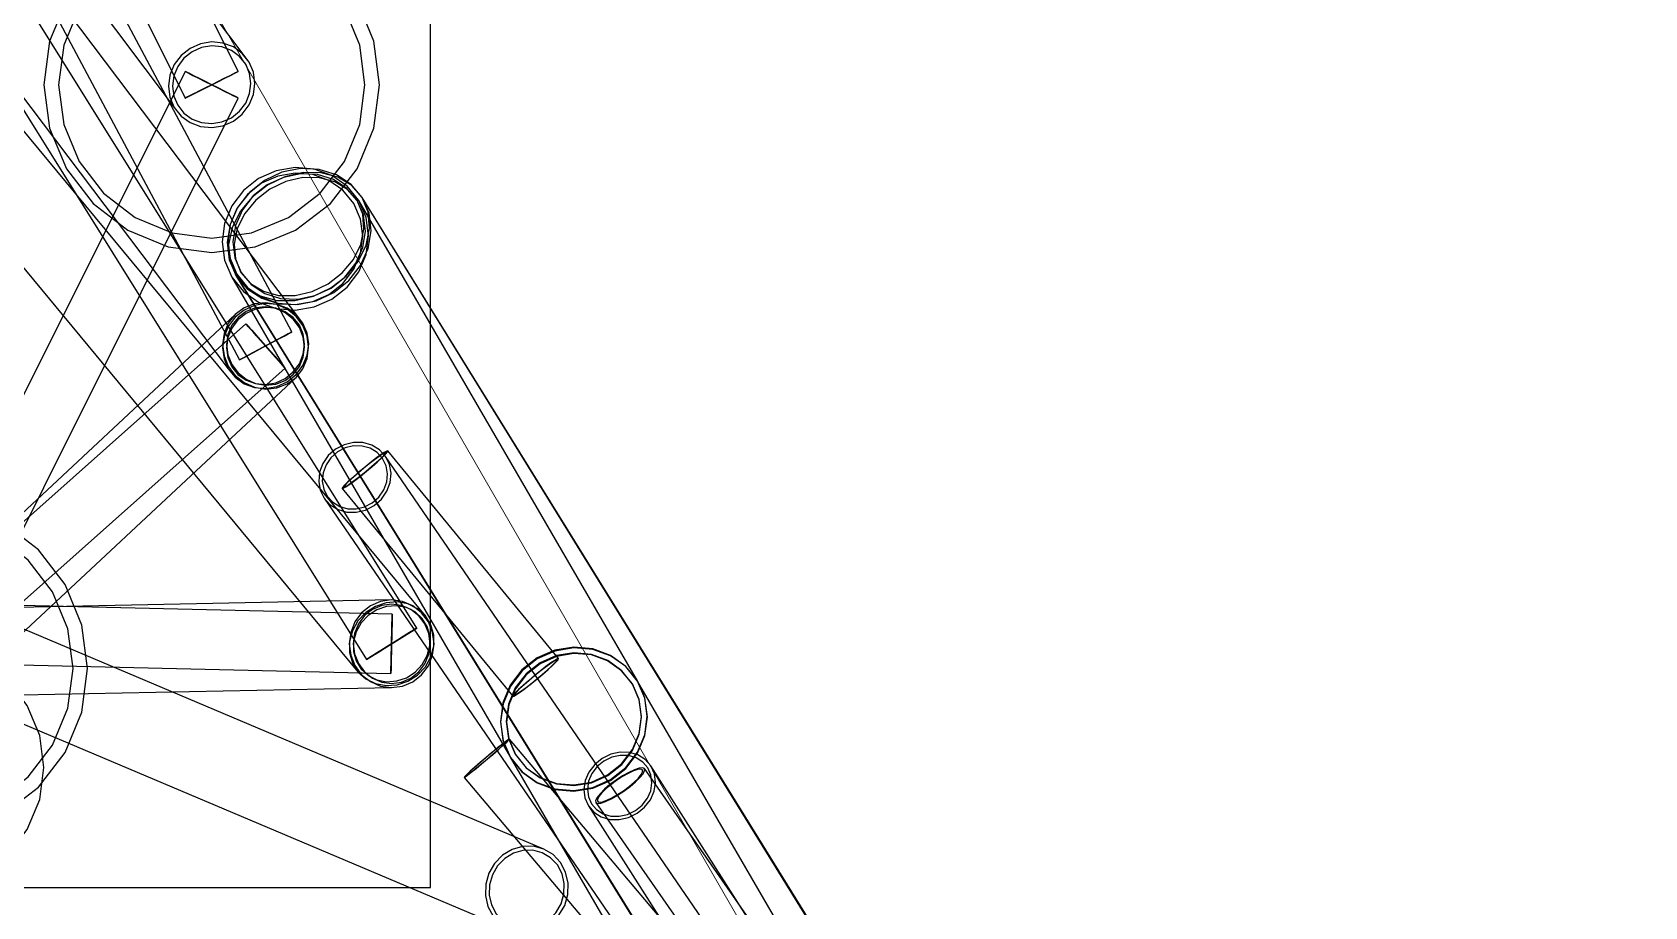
# Model space of a CAD drawing. Header units: millimetres. Extents: x -52000 to 54854, y -52000 to 53750.
# Drawn here: x 770 to 11818, y 29628 to 35620 of the extents above; entities that cross this region are included whole.
import ezdxf

# ---------------------------------------------------------------- set-up
doc = ezdxf.new("R2010")
doc.units = ezdxf.units.MM
for name, color, linetype, lineweight in [('D-BMK-AXIS', 7, 'Continuous', 13), ('D-STR-BASE', 7, 'Continuous', 25), ('D-STR-STRC', 7, 'Continuous', 25)]:
    doc.layers.add(name, color=color, linetype=linetype, lineweight=lineweight)

msp = doc.modelspace()

# ---------------------------------------------------------------- linework, layer by layer
at = {"layer": 'D-BMK-AXIS'}
msp.add_lwpolyline([(0, 39259.8), (-34000, -19629.9), (34000, -19629.9)], close=True, dxfattribs=at)
at = {"layer": 'D-STR-BASE'}
msp.add_lwpolyline([(-3500, 29759.8), (3500, 29759.8), (3500, 40759.8), (-3500, 40759.8)], close=True, dxfattribs=at)
at = {"layer": 'D-STR-STRC'}
for points in [[(-181.7, 39168.9), (1818.3, 35168.9), (2181.7, 35350.7), (181.7, 39350.7)], [(-179.3, 37819.6), (2189.8, 33374.9), (2548.4, 33566), (179.3, 38010.8)], [(-172.3, 36498), (3060.2, 31322.2), (3404.9, 31537.5), (172.3, 36713.2)], [(3150, 35259.8), (3110.8, 35557.5), (2995.9, 35834.8), (2813.2, 36073), (2575, 36255.7), (2297.6, 36370.6), (2000, 36409.8), (1702.4, 36370.6), (1425, 36255.7), (1186.8, 36073), (1004.1, 35834.8), (889.2, 35557.5), (850, 35259.8), (889.2, 34962.2), (1004.1, 34684.8), (1186.8, 34446.6), (1425, 34263.9), (1702.4, 34149), (2000, 34109.8), (2297.6, 34149), (2575, 34263.9), (2813.2, 34446.6), (2995.9, 34684.8), (3110.8, 34962.2)], [(3050, 35259.8), (3014.2, 35531.6), (2909.3, 35784.8), (2742.5, 36002.3), (2525, 36169.1), (2271.8, 36274), (2000, 36309.8), (1728.2, 36274), (1475, 36169.1), (1257.5, 36002.3), (1090.7, 35784.8), (985.8, 35531.6), (950, 35259.8), (985.8, 34988.1), (1090.7, 34734.8), (1257.5, 34517.4), (1475, 34350.5), (1728.2, 34245.6), (2000, 34209.8), (2271.8, 34245.6), (2525, 34350.5), (2742.5, 34517.4), (2909.3, 34734.8), (3014.2, 34988.1)], [(2000, 35553.3), (1923.3, 35540.8), (1851.8, 35509.1), (1790.4, 35460.5), (1743.3, 35398.2), (1713.7, 35326.5), (1703.6, 35250.2), (1713.7, 35174.6), (1743.3, 35104.7), (1790.4, 35045.5), (1851.8, 35000.9), (1923.3, 34973.9), (2000, 34966.4), (2076.7, 34978.9), (2148.2, 35010.5), (2209.6, 35059.1), (2256.7, 35121.4), (2286.3, 35193.2), (2296.4, 35269.5), (2286.3, 35345.1), (2256.7, 35414.9), (2209.6, 35474.1), (2148.2, 35518.8), (2076.7, 35545.8)], [(2000, 35525.9), (1930.4, 35514.6), (1865.6, 35485.9), (1810, 35441.8), (1767.3, 35385.3), (1740.4, 35320.2), (1731.3, 35251.1), (1740.4, 35182.5), (1767.3, 35119.2), (1810, 35065.5), (1865.6, 35025), (1930.4, 35000.6), (2000, 34993.8), (2069.6, 35005.1), (2134.4, 35033.8), (2190, 35077.9), (2232.7, 35134.4), (2259.6, 35199.4), (2268.7, 35268.6), (2259.6, 35337.1), (2232.7, 35400.4), (2190, 35454.1), (2134.4, 35494.6), (2069.6, 35519.1)], [(-181.7, 31350.7), (181.7, 31168.9), (2181.7, 35168.9), (1818.3, 35350.7)], [(2181.7, 35168.9), (2175.6, 35172), (2157.4, 35181.1), (2128.5, 35195.6), (2090.9, 35214.4), (2047, 35236.3), (2000, 35259.8), (1953, 35283.3), (1909.1, 35305.3), (1871.5, 35324.1), (1842.6, 35338.5), (1824.4, 35347.6), (1818.3, 35350.7), (1824.4, 35347.6), (1842.6, 35338.5), (1871.5, 35324.1), (1909.1, 35305.3), (1953, 35283.3), (2000, 35259.8), (2047, 35236.3), (2090.9, 35214.4), (2128.5, 35195.6), (2157.4, 35181.1), (2175.6, 35172)], [(2181.7, 35350.7), (2175.6, 35347.6), (2157.4, 35338.5), (2128.5, 35324.1), (2090.9, 35305.3), (2047, 35283.3), (2000, 35259.8), (1953, 35236.3), (1909.1, 35214.4), (1871.5, 35195.6), (1842.6, 35181.1), (1824.4, 35172), (1818.3, 35168.9), (1824.4, 35172), (1842.6, 35181.1), (1871.5, 35195.6), (1909.1, 35214.4), (1953, 35236.3), (2000, 35259.8), (2047, 35283.3), (2090.9, 35305.3), (2128.5, 35324.1), (2157.4, 35338.5), (2175.6, 35347.6)], [(2167.4, 35176.1), (2161.7, 35179), (2145, 35187.3), (2118.4, 35200.6), (2083.7, 35218), (2043.3, 35238.2), (2000, 35259.8), (1956.7, 35281.5), (1916.3, 35301.7), (1881.6, 35319), (1855, 35332.3), (1838.3, 35340.7), (1832.6, 35343.5), (1838.3, 35340.7), (1855, 35332.3), (1881.6, 35319), (1916.3, 35301.7), (1956.7, 35281.5), (2000, 35259.8), (2043.3, 35238.2), (2083.7, 35218), (2118.4, 35200.6), (2145, 35187.3), (2161.7, 35179)], [(2167.4, 35343.5), (2161.7, 35340.7), (2145, 35332.3), (2118.4, 35319), (2083.7, 35301.7), (2043.3, 35281.5), (2000, 35259.8), (1956.7, 35238.2), (1916.3, 35218), (1881.6, 35200.6), (1855, 35187.3), (1838.3, 35179), (1832.6, 35176.1), (1838.3, 35179), (1855, 35187.3), (1881.6, 35200.6), (1916.3, 35218), (1956.7, 35238.2), (2000, 35259.8), (2043.3, 35281.5), (2083.7, 35301.7), (2118.4, 35319), (2145, 35332.3), (2161.7, 35340.7)], [(2070.4, 34183), (2087.5, 34057.1), (2137.6, 33941.3), (4046.9, 30650), (4126.6, 30552.1), (4230.6, 30478.7), (4351.6, 30435), (4481.5, 30423.8), (4611.4, 30445.9), (4732.5, 30499.9), (4836.4, 30582), (4916.2, 30686.7), (4966.3, 30806.8), (4983.4, 30934.1), (4966.3, 31060), (4916.2, 31175.9), (3006.9, 34467.1), (2927.1, 34565.1), (2823.2, 34638.4), (2702.2, 34682.2), (2572.3, 34693.4), (2442.4, 34671.2), (2321.3, 34617.2), (2217.4, 34535.1), (2137.6, 34430.4), (2087.5, 34310.3)], [(2572.3, 34693.4), (2442.4, 34671.2), (2321.3, 34617.2), (2217.4, 34535.1), (2137.6, 34430.4), (2087.5, 34310.3), (2070.4, 34183), (2087.5, 34057.1), (2137.6, 33941.3), (2217.4, 33843.3), (2321.3, 33770), (2442.4, 33726.2), (2572.3, 33715), (2702.2, 33737.2), (2823.2, 33791.1), (2927.1, 33873.3), (3006.9, 33977.9), (3057, 34098), (3074.1, 34225.4), (3057, 34351.3), (3006.9, 34467.1), (2927.1, 34565.1), (2823.2, 34638.4), (2702.2, 34682.2)], [(2166.8, 33952.9), (2243, 33862.7), (2343.4, 33796.8), (2461.2, 33759.8), (2588.4, 33754.2), (2716.3, 33780.3), (2836.2, 33836.4), (2939.9, 33918.7), (3020.4, 34021.5), (3072.2, 34137.8), (3091.7, 34259.7), (3077.6, 34379), (3030.9, 34487.4), (2954.7, 34577.6), (2854.3, 34643.4), (2736.5, 34680.4), (2609.3, 34686), (2481.4, 34659.9), (2361.5, 34603.8), (2257.8, 34521.6), (2177.3, 34418.8), (2125.5, 34302.5), (2106, 34180.5), (2120.1, 34061.3)], [(2572.3, 34654.8), (2452.6, 34634.4), (2341.1, 34584.7), (2245.3, 34509.1), (2171.8, 34412.6), (2125.6, 34302), (2109.9, 34184.7), (2125.6, 34068.7), (2171.8, 33962), (2245.3, 33871.7), (2341.1, 33804.2), (2452.6, 33763.8), (2572.3, 33753.5), (2691.9, 33773.9), (2803.4, 33823.7), (2899.2, 33899.3), (2972.7, 33995.8), (3018.9, 34106.4), (3034.6, 34223.7), (3018.9, 34339.7), (2972.7, 34446.4), (2899.2, 34536.6), (2803.4, 34604.2), (2691.9, 34644.5)], [(2166.2, 33952.8), (2237.1, 33870.9), (2332.7, 33812.7), (2446.4, 33782.3), (2570.4, 33781.7), (2696.4, 33810.9), (2815.6, 33868), (2920.1, 33949.1), (3002.6, 34048.7), (3057.6, 34159.9), (3081.3, 34275.1), (3072, 34386.7), (3030.5, 34486.8), (2959.5, 34568.7), (2864, 34626.9), (2750.3, 34657.3), (2626.2, 34657.9), (2500.3, 34628.7), (2381, 34571.6), (2276.6, 34490.5), (2194, 34390.9), (2139.1, 34279.7), (2115.4, 34164.5), (2124.6, 34052.9)], [(2200.8, 33973.9), (2271, 33890.8), (2363.5, 33830.2), (2472, 33796.1), (2589.2, 33790.9), (2707, 33815), (2817.5, 33866.6), (2913.1, 33942.4), (2987.2, 34037.1), (3034.9, 34144.3), (3052.9, 34256.6), (3039.9, 34366.4), (2996.9, 34466.3), (2926.7, 34549.4), (2834.2, 34610.1), (2725.7, 34644.2), (2608.5, 34649.4), (2490.7, 34625.3), (2380.2, 34573.6), (2284.6, 34497.8), (2210.5, 34403.2), (2162.8, 34296), (2144.8, 34183.7), (2157.8, 34073.8)], [(2200.2, 33973.8), (2265.6, 33898.3), (2353.6, 33844.8), (2458.4, 33816.7), (2572.6, 33816.2), (2688.7, 33843.1), (2798.5, 33895.7), (2894.8, 33970.4), (2970.8, 34062.1), (3021.4, 34164.6), (3043.2, 34270.8), (3034.7, 34373.5), (2996.5, 34465.8), (2931.1, 34541.3), (2843, 34594.8), (2738.3, 34622.9), (2624, 34623.4), (2508, 34596.5), (2398.1, 34543.9), (2301.9, 34469.2), (2225.9, 34377.5), (2175.2, 34275), (2153.4, 34168.8), (2161.9, 34066.1)], [(2369.1, 33761.4), (2292.8, 33748.1), (2221.6, 33715.9), (2160.5, 33666.9), (2113.6, 33604.5), (2084.1, 33533), (2074.1, 33457.3), (2084.1, 33382.4), (2113.6, 33313.5), (2160.5, 33255.4), (2221.6, 33211.9), (2292.8, 33186), (2369.1, 33179.5), (2445.5, 33192.8), (2516.6, 33225.1), (2577.8, 33274), (2624.6, 33336.4), (2654.1, 33407.9), (2664.2, 33483.7), (2654.1, 33558.5), (2624.6, 33627.4), (2577.8, 33685.6), (2516.6, 33729.1), (2445.5, 33754.9)], [(2369.1, 33765.9), (2292.8, 33758.3), (2221.7, 33731.1), (2160.6, 33686.1), (2113.7, 33626.5), (2084.3, 33556.2), (2074.2, 33480), (2084.3, 33403.3), (2113.7, 33331.1), (2160.6, 33268.3), (2221.7, 33219.4), (2292.8, 33187.6), (2369.1, 33175), (2445.4, 33182.6), (2516.6, 33209.8), (2577.7, 33254.8), (2624.5, 33314.5), (2654, 33384.7), (2664, 33460.9), (2654, 33537.7), (2624.5, 33609.9), (2577.7, 33672.6), (2516.6, 33721.5), (2445.4, 33753.3)], [(2369.1, 33734.3), (2299.9, 33722.2), (2235.4, 33693), (2180, 33648.6), (2137.4, 33592), (2110.7, 33527.2), (2101.6, 33458.5), (2110.7, 33390.6), (2137.4, 33328.2), (2180, 33275.4), (2235.4, 33236), (2299.9, 33212.5), (2369.1, 33206.6), (2438.4, 33218.7), (2502.9, 33248), (2558.3, 33292.4), (2600.8, 33348.9), (2627.5, 33413.7), (2636.6, 33482.4), (2627.5, 33550.3), (2600.8, 33612.7), (2558.3, 33665.5), (2502.9, 33704.9), (2438.4, 33728.4)], [(2369.1, 33738.3), (2299.9, 33731.4), (2235.4, 33706.8), (2180.1, 33666), (2137.6, 33611.9), (2110.8, 33548.2), (2101.7, 33479.2), (2110.8, 33409.5), (2137.6, 33344.1), (2180.1, 33287.2), (2235.4, 33242.8), (2299.9, 33214), (2369.1, 33202.6), (2438.3, 33209.5), (2502.8, 33234.2), (2558.2, 33274.9), (2600.7, 33329), (2627.4, 33392.7), (2636.5, 33461.8), (2627.4, 33531.4), (2600.7, 33596.9), (2558.2, 33653.7), (2502.8, 33698.1), (2438.3, 33726.9)], [(-135, 31517.1), (135, 31213.3), (2504.1, 33318.6), (2234.1, 33622.4)], [(2504.1, 33318.6), (2499.5, 33323.7), (2486, 33338.9), (2464.6, 33363.1), (2436.6, 33394.5), (2404.1, 33431.1), (2369.1, 33470.5), (2334.2, 33509.8), (2301.6, 33546.4), (2273.7, 33577.9), (2252.2, 33602), (2238.7, 33617.2), (2234.1, 33622.4), (2238.7, 33617.2), (2252.2, 33602), (2273.7, 33577.9), (2301.6, 33546.4), (2334.2, 33509.8), (2369.1, 33470.5), (2404.1, 33431.1), (2436.6, 33394.5), (2464.6, 33363.1), (2486, 33338.9), (2499.5, 33323.7)], [(2493.5, 33330.5), (2489.2, 33335.3), (2476.8, 33349.3), (2457, 33371.5), (2431.3, 33400.5), (2401.3, 33434.2), (2369.1, 33470.5), (2336.9, 33506.7), (2306.9, 33540.4), (2281.2, 33569.4), (2261.4, 33591.6), (2249, 33605.6), (2244.8, 33610.4), (2249, 33605.6), (2261.4, 33591.6), (2281.2, 33569.4), (2306.9, 33540.4), (2336.9, 33506.7), (2369.1, 33470.5), (2401.3, 33434.2), (2431.3, 33400.5), (2457, 33371.5), (2476.8, 33349.3), (2489.2, 33335.3)], [(2548.4, 33566), (2542.3, 33562.8), (2524.4, 33553.2), (2495.9, 33538), (2458.8, 33518.3), (2415.5, 33495.2), (2369.1, 33470.5), (2322.7, 33445.7), (2279.5, 33422.7), (2242.3, 33402.9), (2213.8, 33387.7), (2195.9, 33378.1), (2189.8, 33374.9), (2195.9, 33378.1), (2213.8, 33387.7), (2242.3, 33402.9), (2279.5, 33422.7), (2322.7, 33445.7), (2369.1, 33470.5), (2415.5, 33495.2), (2458.8, 33518.3), (2495.9, 33538), (2524.4, 33553.2), (2542.3, 33562.8)], [(2534.3, 33558.5), (2528.7, 33555.5), (2512.2, 33546.7), (2485.9, 33532.7), (2451.7, 33514.5), (2411.9, 33493.3), (2369.1, 33470.5), (2326.4, 33447.7), (2286.5, 33426.4), (2252.3, 33408.2), (2226.1, 33394.2), (2209.6, 33385.4), (2203.9, 33382.4), (2209.6, 33385.4), (2226.1, 33394.2), (2252.3, 33408.2), (2286.5, 33426.4), (2326.4, 33447.7), (2369.1, 33470.5), (2411.9, 33493.3), (2451.7, 33514.5), (2485.9, 33532.7), (2512.2, 33546.7), (2528.7, 33555.5)], [(2771.2, 32426.4), (2812.5, 32381.3), (2865.4, 32349), (2926.1, 32331.8), (2990.5, 32330.8), (3054.3, 32346.1), (3113, 32376.7), (3162.8, 32420.4), (3200.1, 32474.3), (3222.5, 32534.8), (3228.4, 32597.6), (3217.4, 32658.5), (3190.3, 32713.4), (3148.9, 32758.5), (3096.1, 32790.8), (3035.4, 32808), (2970.9, 32809), (2907.2, 32793.7), (2848.4, 32763.1), (2798.7, 32719.4), (2761.4, 32665.5), (2739, 32605), (2733.1, 32542.2), (2744.1, 32481.3)], [(2791.8, 32440.5), (2829.1, 32399.8), (2876.7, 32370.7), (2931.5, 32355.2), (2989.6, 32354.3), (3047, 32368.2), (3100, 32395.7), (3144.9, 32435.1), (3178.5, 32483.7), (3198.7, 32538.2), (3204, 32594.9), (3194.1, 32649.8), (3169.7, 32699.3), (3132.4, 32740), (3084.7, 32769), (3030, 32784.6), (2971.9, 32785.4), (2914.4, 32771.6), (2861.5, 32744.1), (2816.6, 32704.7), (2783, 32656), (2762.8, 32601.6), (2757.5, 32544.9), (2767.4, 32490)], [(2893.2, 32493.6), (4062.3, 31070.2), (4070, 31071.7), (4087.9, 31081.9), (4114.7, 31100.1), (4148.7, 31125.1), (4187.4, 31155.1), (4228.4, 31188.1), (4268.7, 31221.9), (4305.7, 31254.1), (4336.8, 31282.5), (4359.8, 31305.3), (4373.4, 31320.8), (4376.4, 31328.1), (3207.3, 32751.6), (3199.6, 32750), (3181.7, 32739.8), (3154.9, 32721.6), (3120.9, 32696.6), (3082.2, 32666.6), (3041.2, 32633.6), (3000.9, 32599.9), (2963.9, 32567.7), (2932.8, 32539.2), (2909.8, 32516.4), (2896.2, 32500.9)], [(2893.2, 32493.6), (2900.9, 32495.2), (2918.8, 32505.4), (2945.6, 32523.6), (2979.6, 32548.6), (3018.4, 32578.6), (3059.3, 32611.6), (3099.7, 32645.3), (3136.6, 32677.5), (3167.7, 32706), (3190.8, 32728.8), (3204.3, 32744.3), (3207.3, 32751.6), (3199.6, 32750), (3181.7, 32739.8), (3154.9, 32721.6), (3120.9, 32696.6), (3082.2, 32666.6), (3041.2, 32633.6), (3000.9, 32599.9), (2963.9, 32567.7), (2932.8, 32539.2), (2909.8, 32516.4), (2896.2, 32500.9)], [(2905.6, 32503.8), (2912.7, 32505.2), (2929.2, 32514.6), (2953.9, 32531.4), (2985.2, 32554.4), (3020.9, 32582.1), (3058.6, 32612.5), (3095.8, 32643.6), (3129.8, 32673.2), (3158.5, 32699.4), (3179.7, 32720.4), (3192.2, 32734.7), (3194.9, 32741.4), (3187.8, 32740), (3171.4, 32730.6), (3146.7, 32713.8), (3115.4, 32690.8), (3079.7, 32663.2), (3041.9, 32632.8), (3004.8, 32601.7), (2970.7, 32572), (2942.1, 32545.8), (2920.8, 32524.8), (2908.4, 32510.5)], [(1150, 31259.8), (1110.8, 31557.5), (995.9, 31834.8), (813.2, 32073), (575, 32255.7), (297.6, 32370.6), (0, 32409.8), (-297.6, 32370.6), (-575, 32255.7), (-813.2, 32073), (-995.9, 31834.8), (-1110.8, 31557.5), (-1150, 31259.8), (-1110.8, 30962.2), (-995.9, 30684.8), (-813.2, 30446.6), (-575, 30263.9), (-297.6, 30149), (0, 30109.8), (297.6, 30149), (575, 30263.9), (813.2, 30446.6), (995.9, 30684.8), (1110.8, 30962.2)], [(1050, 31259.8), (1014.2, 31531.6), (909.3, 31784.8), (742.5, 32002.3), (525, 32169.1), (271.8, 32274), (0, 32309.8), (-271.8, 32274), (-525, 32169.1), (-742.5, 32002.3), (-909.3, 31784.8), (-1014.2, 31531.6), (-1050, 31259.8), (-1014.2, 30988.1), (-909.3, 30734.8), (-742.5, 30517.4), (-525, 30350.5), (-271.8, 30245.6), (0, 30209.8), (271.8, 30245.6), (525, 30350.5), (742.5, 30517.4), (909.3, 30734.8), (1014.2, 30988.1)], [(-4.8, 31302.5), (3227.8, 31226.7), (3237.3, 31633), (4.8, 31708.8)], [(3232.5, 31729.8), (3157.4, 31719.7), (3087.3, 31689.8), (3027.2, 31642.2), (2981, 31580.1), (2952, 31507.8), (2942.1, 31430.2), (2952, 31352.5), (2981, 31280.2), (3027.2, 31218), (3087.3, 31170.2), (3157.4, 31140.1), (3232.5, 31129.8), (3307.7, 31139.9), (3377.8, 31169.8), (3437.9, 31217.4), (3484.1, 31279.5), (3513.1, 31351.8), (3523, 31429.4), (3513.1, 31507.1), (3484.1, 31579.5), (3437.9, 31641.7), (3377.8, 31689.4), (3307.7, 31719.5)], [(3463.6, 31621.2), (3409.8, 31670.1), (3343.9, 31702.6), (3270.5, 31716.5), (3194.4, 31710.9), (3121, 31686.1), (3055.2, 31643.9), (3001.4, 31587.1), (2963.4, 31519.5), (2943.8, 31445.9), (2943.8, 31371.1), (2963.5, 31300.3), (3001.5, 31238.4), (3055.3, 31189.5), (3121.2, 31157), (3194.6, 31143.1), (3270.7, 31148.7), (3344.1, 31173.5), (3409.9, 31215.7), (3463.7, 31272.6), (3501.7, 31340.1), (3521.3, 31413.8), (3521.3, 31488.5), (3501.6, 31559.3)], [(3232.5, 31701.8), (3164.4, 31692.6), (3100.9, 31665.5), (3046.3, 31622.4), (3004.5, 31566.1), (2978.2, 31500.6), (2969.2, 31430.2), (2978.2, 31359.8), (3004.5, 31294.1), (3046.3, 31237.7), (3100.9, 31194.4), (3164.4, 31167.2), (3232.5, 31157.8), (3300.7, 31167), (3364.2, 31194.1), (3418.8, 31237.2), (3460.6, 31293.5), (3486.9, 31359.1), (3495.9, 31429.5), (3486.9, 31499.9), (3460.6, 31565.5), (3418.8, 31621.9), (3364.2, 31665.2), (3300.7, 31692.5)], [(3442, 31603.4), (3393.2, 31647.7), (3333.5, 31677.2), (3266.9, 31689.8), (3198, 31684.7), (3131.4, 31662.2), (3071.7, 31623.9), (3023, 31572.4), (2988.5, 31511.1), (2970.7, 31444.4), (2970.7, 31376.6), (2988.6, 31312.4), (3023.1, 31256.3), (3071.9, 31211.9), (3131.6, 31182.5), (3198.2, 31169.8), (3267.1, 31174.9), (3333.7, 31197.4), (3393.4, 31235.7), (3442.1, 31287.2), (3476.6, 31348.5), (3494.4, 31415.3), (3494.3, 31483.1), (3476.5, 31547.2)], [(3227.8, 31226.7), (3227.9, 31233.6), (3228.4, 31253.9), (3229.2, 31286.2), (3230.2, 31328.2), (3231.3, 31377.2), (3232.5, 31429.8), (3233.8, 31482.4), (3234.9, 31531.4), (3235.9, 31573.5), (3236.7, 31605.7), (3237.1, 31626), (3237.3, 31633), (3237.1, 31626), (3236.7, 31605.7), (3235.9, 31573.5), (3234.9, 31531.4), (3233.8, 31482.4), (3232.5, 31429.8), (3231.3, 31377.2), (3230.2, 31328.2), (3229.2, 31286.2), (3228.4, 31253.9), (3227.9, 31233.6)], [(3228.2, 31242.7), (3228.3, 31249), (3228.7, 31267.7), (3229.4, 31297.5), (3230.4, 31336.2), (3231.4, 31381.4), (3232.5, 31429.8), (3233.7, 31478.3), (3234.7, 31523.4), (3235.7, 31562.1), (3236.3, 31591.9), (3236.8, 31610.6), (3236.9, 31617), (3236.8, 31610.6), (3236.3, 31591.9), (3235.7, 31562.1), (3234.7, 31523.4), (3233.7, 31478.3), (3232.5, 31429.8), (3231.4, 31381.4), (3230.4, 31336.2), (3229.4, 31297.5), (3228.7, 31267.7), (3228.3, 31249)], [(3404.9, 31537.5), (3399, 31533.8), (3381.8, 31523), (3354.4, 31505.9), (3318.7, 31483.6), (3277.2, 31457.7), (3232.5, 31429.8), (3187.9, 31402), (3146.4, 31376), (3110.7, 31353.7), (3083.3, 31336.6), (3066.1, 31325.8), (3060.2, 31322.2), (3066.1, 31325.8), (3083.3, 31336.6), (3110.7, 31353.7), (3146.4, 31376), (3187.9, 31402), (3232.5, 31429.8), (3277.2, 31457.7), (3318.7, 31483.6), (3354.4, 31505.9), (3381.8, 31523), (3399, 31533.8)], [(3391.3, 31529), (3385.9, 31525.6), (3370.1, 31515.7), (3344.8, 31499.9), (3311.9, 31479.4), (3273.6, 31455.5), (3232.5, 31429.8), (3191.5, 31404.1), (3153.2, 31380.2), (3120.3, 31359.7), (3095, 31343.9), (3079.2, 31334), (3073.8, 31330.7), (3079.2, 31334), (3095, 31343.9), (3120.3, 31359.7), (3153.2, 31380.2), (3191.5, 31404.1), (3232.5, 31429.8), (3273.6, 31455.5), (3311.9, 31479.4), (3344.8, 31499.9), (3370.1, 31515.7), (3385.9, 31525.6)], [(850.5, 30582.3), (821.5, 30802.4), (736.5, 31007.6), (601.4, 31183.7), (425.2, 31318.9), (220.1, 31403.8), (0, 31432.8), (-220.1, 31403.8), (-425.2, 31318.9), (-601.4, 31183.7), (-736.5, 31007.6), (-821.5, 30802.4), (-850.5, 30582.3), (-821.5, 30362.2), (-736.5, 30157.1), (-601.4, 29980.9), (-425.2, 29845.8), (-220.1, 29760.8), (0, 29731.9), (220.1, 29760.8), (425.2, 29845.8), (601.4, 29980.9), (736.5, 30157.1), (821.5, 30362.2)], [(850.5, 30582.3), (821.5, 30802.4), (736.5, 31007.6), (601.4, 31183.7), (425.2, 31318.9), (220.1, 31403.8), (0, 31432.8), (-220.1, 31403.8), (-425.2, 31318.9), (-601.4, 31183.7), (-736.5, 31007.6), (-821.5, 30802.4), (-850.5, 30582.3), (-821.5, 30362.2), (-736.5, 30157.1), (-601.4, 29980.9), (-425.2, 29845.8), (-220.1, 29760.8), (0, 29731.9), (220.1, 29760.8), (425.2, 29845.8), (601.4, 29980.9), (736.5, 30157.1), (821.5, 30362.2)], [(4481.5, 31406.7), (4351.3, 31385.7), (4229.9, 31332.5), (4125.6, 31250.7), (4045.6, 31145.8), (3995.4, 31025.1), (3978.2, 30896.8), (3995.4, 30769.6), (4045.6, 30652.1), (4125.6, 30552.4), (4229.9, 30477.3), (4351.3, 30431.9), (4481.5, 30419.2), (4611.8, 30440.2), (4733.2, 30493.4), (4837.5, 30575.3), (4917.4, 30680.1), (4967.7, 30800.8), (4984.9, 30929.1), (4967.7, 31056.4), (4917.4, 31173.8), (4837.5, 31273.5), (4733.2, 31348.6), (4611.8, 31394.1)], [(4481.5, 31402.1), (4351.6, 31380), (4230.6, 31326), (4126.6, 31243.9), (4046.9, 31139.2), (3996.7, 31019.1), (3979.6, 30891.8), (3996.7, 30765.9), (4046.9, 30650), (4126.6, 30552.1), (4230.6, 30478.7), (4351.6, 30435), (4481.5, 30423.8), (4611.4, 30445.9), (4732.5, 30499.9), (4836.4, 30582), (4916.2, 30686.7), (4966.3, 30806.8), (4983.4, 30934.1), (4966.3, 31060), (4916.2, 31175.9), (4836.4, 31273.8), (4732.5, 31347.2), (4611.4, 31390.9)], [(4481.5, 31367.8), (4361.5, 31348.5), (4249.7, 31299.4), (4153.7, 31224.1), (4080, 31127.5), (4033.6, 31016.3), (4017.8, 30898.1), (4033.6, 30780.8), (4080, 30672.6), (4153.7, 30580.8), (4249.7, 30511.6), (4361.5, 30469.7), (4481.5, 30458.1), (4601.6, 30477.4), (4713.4, 30526.5), (4809.4, 30601.9), (4883.1, 30698.4), (4929.4, 30809.6), (4945.2, 30927.8), (4929.4, 31045.1), (4883.1, 31153.3), (4809.4, 31245.1), (4713.4, 31314.3), (4601.6, 31356.2)], [(4481.5, 31363.6), (4361.9, 31343.2), (4250.4, 31293.5), (4154.6, 31217.8), (4081.1, 31121.4), (4034.9, 31010.7), (4019.2, 30893.4), (4034.9, 30777.5), (4081.1, 30670.7), (4154.6, 30580.5), (4250.4, 30512.9), (4361.9, 30472.6), (4481.5, 30462.3), (4601.2, 30482.7), (4712.7, 30532.4), (4808.5, 30608.1), (4882, 30704.5), (4928.2, 30815.2), (4943.9, 30932.5), (4928.2, 31048.4), (4882, 31155.2), (4808.5, 31245.4), (4712.7, 31313), (4601.2, 31353.3)], [(4062.3, 31070.2), (4070, 31071.7), (4087.9, 31081.9), (4114.7, 31100.1), (4148.7, 31125.1), (4187.4, 31155.1), (4228.4, 31188.1), (4268.7, 31221.9), (4305.7, 31254.1), (4336.8, 31282.5), (4359.8, 31305.3), (4373.4, 31320.8), (4376.4, 31328.1), (4368.7, 31326.5), (4350.8, 31316.3), (4324, 31298.1), (4290, 31273.1), (4251.2, 31243.1), (4210.3, 31210.1), (4169.9, 31176.4), (4133, 31144.2), (4101.9, 31115.7), (4078.8, 31092.9), (4065.3, 31077.4)], [(4074.7, 31080.3), (4081.7, 31081.7), (4098.2, 31091.2), (4122.9, 31107.9), (4154.2, 31130.9), (4189.9, 31158.6), (4227.7, 31189), (4264.8, 31220.1), (4298.9, 31249.7), (4327.5, 31276), (4348.8, 31296.9), (4361.2, 31311.3), (4364, 31317.9), (4356.9, 31316.5), (4340.4, 31307.1), (4315.7, 31290.3), (4284.4, 31267.3), (4248.7, 31239.7), (4211, 31209.3), (4173.8, 31178.2), (4139.8, 31148.5), (4111.1, 31122.3), (4089.9, 31101.3), (4077.4, 31087)], [(3729.3, 30514.6), (3735.7, 30517.7), (3752.3, 30529.6), (3777.9, 30549.3), (3810.8, 30575.6), (3848.7, 30606.7), (3889, 30640.5), (3929, 30674.6), (3966, 30706.7), (3997.5, 30734.7), (4021.2, 30756.6), (4035.7, 30771), (4039.8, 30776.8), (4033.4, 30773.7), (4016.8, 30761.9), (3991.2, 30742.2), (3958.3, 30715.9), (3920.4, 30684.8), (3880.1, 30651), (3840.1, 30616.9), (3803.1, 30584.8), (3771.6, 30556.8), (3747.9, 30534.9), (3733.4, 30520.5)], [(3741.5, 30525), (3747.5, 30527.8), (3762.7, 30538.7), (3786.3, 30556.9), (3816.6, 30581.1), (3851.5, 30609.8), (3888.7, 30640.9), (3925.5, 30672.3), (3959.6, 30701.9), (3988.6, 30727.7), (4010.5, 30747.9), (4023.8, 30761.1), (4027.6, 30766.5), (4021.6, 30763.7), (4006.4, 30752.8), (3982.8, 30734.6), (3952.5, 30710.3), (3917.6, 30681.7), (3880.4, 30650.6), (3843.6, 30619.2), (3809.5, 30589.6), (3780.5, 30563.8), (3758.6, 30543.6), (3745.3, 30530.3)], [(4580.6, 30320), (4618.9, 30275.9), (4669.2, 30244.2), (4728, 30226.9), (4791.4, 30225.2), (4855.1, 30239.3), (4914.6, 30268.2), (4966, 30309.9), (5005.7, 30361.6), (5031.1, 30419.7), (5040.3, 30480.4), (5032.8, 30539.4), (5009.1, 30592.7), (4970.8, 30636.8), (4920.5, 30668.6), (4861.7, 30685.9), (4798.3, 30687.5), (4734.6, 30673.4), (4675.1, 30644.5), (4623.7, 30602.8), (4584, 30551.1), (4558.6, 30493), (4549.4, 30432.3), (4556.9, 30373.3)], [(4601.7, 30333.4), (4636.2, 30293.7), (4681.5, 30265), (4734.6, 30249.4), (4791.8, 30247.9), (4849.2, 30260.7), (4902.8, 30286.7), (4949.2, 30324.3), (4985, 30370.9), (5007.8, 30423.3), (5016.1, 30478), (5009.4, 30531.2), (4988, 30579.3), (4953.5, 30619), (4908.2, 30647.7), (4855.1, 30663.3), (4797.9, 30664.8), (4740.5, 30652.1), (4686.9, 30626), (4640.5, 30588.4), (4604.7, 30541.8), (4581.9, 30489.4), (4573.5, 30434.7), (4580.3, 30381.5)], [(4630.6, 30342), (4643.1, 30336.1), (4666.1, 30338.6), (4698.1, 30349.3), (4736.8, 30367.3), (4779.6, 30391.5), (4823.7, 30420.3), (4865.9, 30451.6), (4903.5, 30483.4), (4933.9, 30513.5), (4954.9, 30539.8), (4965.2, 30560.5), (4964.1, 30574.2), (4951.6, 30580.1), (4928.6, 30577.6), (4896.6, 30567), (4857.9, 30548.9), (4815.1, 30524.7), (4771, 30495.9), (4728.7, 30464.6), (4691.2, 30432.8), (4660.8, 30402.7), (4639.8, 30376.4), (4629.5, 30355.7)], [(4643.7, 30351.1), (4655.2, 30345.7), (4676.4, 30348), (4705.9, 30357.8), (4741.5, 30374.4), (4781, 30396.8), (4821.6, 30423.3), (4860.5, 30452.2), (4895.2, 30481.4), (4923.1, 30509.1), (4942.5, 30533.3), (4952, 30552.4), (4951, 30565.1), (4939.4, 30570.5), (4918.2, 30568.2), (4888.8, 30558.4), (4853.1, 30541.8), (4813.7, 30519.4), (4773.1, 30492.9), (4734.1, 30464.1), (4699.5, 30434.8), (4671.6, 30407.1), (4652.2, 30382.9), (4642.7, 30363.8)], [(4041.6, 29470.9), (4112.9, 29451.8), (4187.2, 29452.9), (4259.6, 29474.1), (4325.1, 29513.9), (4379.2, 29569.5), (4418.3, 29637.3), (4439.7, 29712.5), (4441.9, 29790.2), (4424.8, 29864.9), (4389.6, 29931.5), (4338.6, 29985.6), (4275.3, 30023.5), (4204.1, 30042.5), (4129.7, 30041.4), (4057.3, 30020.3), (3991.8, 29980.5), (3937.7, 29924.8), (3898.6, 29857.1), (3877.2, 29781.8), (3875, 29704.2), (3892.1, 29629.5), (3927.3, 29562.8), (3978.3, 29508.7)], [(4052.5, 29496.7), (4117.1, 29479.4), (4184.5, 29480.4), (4250.2, 29499.6), (4309.5, 29535.6), (4358.6, 29586.1), (4394.1, 29647.5), (4413.5, 29715.8), (4415.5, 29786.2), (4400, 29853.9), (4368, 29914.3), (4321.8, 29963.4), (4264.4, 29997.7), (4199.8, 30015), (4132.4, 30014), (4066.8, 29994.8), (4007.4, 29958.7), (3958.3, 29908.3), (3922.8, 29846.8), (3903.4, 29778.6), (3901.4, 29708.2), (3916.9, 29640.5), (3948.9, 29580), (3995.1, 29531)]]:
    msp.add_lwpolyline(points, close=True, dxfattribs=at)
for points in [[(-256.7, 37760.1), (1743.3, 35104.7), (1790.4, 35045.5), (1851.8, 35000.9), (1923.3, 34973.9), (2000, 34966.4), (2076.7, 34978.9), (2148.2, 35010.5), (2209.6, 35059.1), (2256.7, 35121.4), (2286.3, 35193.2), (2296.4, 35269.5), (2286.3, 35345.1), (2256.7, 35414.9), (256.7, 38070.3)], [(-255.5, 36448.7), (2113.6, 33313.5), (2160.5, 33255.4), (2221.6, 33211.9), (2292.8, 33186), (2369.1, 33179.5), (2445.5, 33192.8), (2516.6, 33225.1), (2577.8, 33274), (2624.6, 33336.4), (2654.1, 33407.9), (2664.2, 33483.7), (2654.1, 33558.5), (2624.6, 33627.4), (255.5, 36762.5)], [(-231, 35139.6), (3001.5, 31238.4), (3055.3, 31189.5), (3121.2, 31157), (3194.6, 31143.1), (3270.7, 31148.7), (3344.1, 31173.5), (3409.9, 31215.7), (3463.7, 31272.6), (3501.7, 31340.1), (3521.3, 31413.8), (3521.3, 31488.5), (3501.6, 31559.3), (3463.6, 31621.2), (231, 35522.4)], [(6229.6, 29316.3), (3030.9, 34487.4), (2954.7, 34577.6), (2854.3, 34643.4), (2736.5, 34680.4), (2609.3, 34686), (2481.4, 34659.9), (2361.5, 34603.8), (2257.8, 34521.6), (2177.3, 34418.8), (2125.5, 34302.5), (2106, 34180.5), (2120.1, 34061.3), (2166.8, 33952.9), (5365.5, 28781.8)], [(7438.8, 27351.2), (3030.5, 34486.8), (2959.5, 34568.7), (2864, 34626.9), (2750.3, 34657.3), (2626.2, 34657.9), (2500.3, 34628.7), (2381, 34571.6), (2276.6, 34490.5), (2194, 34390.9), (2139.1, 34279.7), (2115.4, 34164.5), (2124.6, 34052.9), (2166.2, 33952.8), (6574.4, 26817.2)], [(208.5, 31044.2), (2577.7, 33254.8), (2624.5, 33314.5), (2654, 33384.7), (2664, 33460.9), (2654, 33537.7), (2624.5, 33609.9), (2577.7, 33672.6), (2516.6, 33721.5), (2445.4, 33753.3), (2369.1, 33765.9), (2292.8, 33758.3), (2221.7, 33731.1), (2160.6, 33686.1), (-208.5, 31475.5)], [(6184.7, 28340.8), (3190.3, 32713.4), (3148.9, 32758.5), (3096.1, 32790.8), (3035.4, 32808), (2970.9, 32809), (2907.2, 32793.7), (2848.4, 32763.1), (2798.7, 32719.4), (2761.4, 32665.5), (2739, 32605), (2733.1, 32542.2), (2744.1, 32481.3), (2771.2, 32426.4), (5765.5, 28053.8)], [(-116.8, 31229.3), (4041.6, 29470.9), (4112.9, 29451.8), (4187.2, 29452.9), (4259.6, 29474.1), (4325.1, 29513.9), (4379.2, 29569.5), (4418.3, 29637.3), (4439.7, 29712.5), (4441.9, 29790.2), (4424.8, 29864.9), (4389.6, 29931.5), (4338.6, 29985.6), (4275.3, 30023.5), (116.8, 31781.9)], [(0, 31065.2), (3232.5, 31129.8), (3307.7, 31139.9), (3377.8, 31169.8), (3437.9, 31217.4), (3484.1, 31279.5), (3513.1, 31351.8), (3523, 31429.4), (3513.1, 31507.1), (3484.1, 31579.5), (3437.9, 31641.7), (3377.8, 31689.4), (3307.7, 31719.5), (3232.5, 31729.8), (0, 31665.2)], [(6672.8, 28147.9), (4917.4, 31173.8), (4837.5, 31273.5), (4733.2, 31348.6), (4611.8, 31394.1), (4481.5, 31406.7), (4351.3, 31385.7), (4229.9, 31332.5), (4125.6, 31250.7), (4045.6, 31145.8), (3995.4, 31025.1), (3978.2, 30896.8), (3995.4, 30769.6), (4045.6, 30652.1), (5801, 27626.2)], [(6116.7, 28317.2), (4039.8, 30776.8), (4033.4, 30773.7), (4016.8, 30761.9), (3991.2, 30742.2), (3958.3, 30715.9), (3920.4, 30684.8), (3880.1, 30651), (3840.1, 30616.9), (3803.1, 30584.8), (3771.6, 30556.8), (3747.9, 30534.9), (3733.4, 30520.5), (3729.3, 30514.6), (5806.2, 28055)], [(8752.2, 24711.7), (5009.1, 30592.7), (4970.8, 30636.8), (4920.5, 30668.6), (4861.7, 30685.9), (4798.3, 30687.5), (4734.6, 30673.4), (4675.1, 30644.5), (4623.7, 30602.8), (4584, 30551.1), (4558.6, 30493), (4549.4, 30432.3), (4556.9, 30373.3), (4580.6, 30320), (8323.6, 24439)], [(5773.5, 29412.1), (4964.1, 30574.2), (4951.6, 30580.1), (4928.6, 30577.6), (4896.6, 30567), (4857.9, 30548.9), (4815.1, 30524.7), (4771, 30495.9), (4728.7, 30464.6), (4691.2, 30432.8), (4660.8, 30402.7), (4639.8, 30376.4), (4629.5, 30355.7), (4630.6, 30342), (5440, 29179.8)]]:
    msp.add_lwpolyline(points, dxfattribs=at)

doc.saveas('drawing.dxf')
